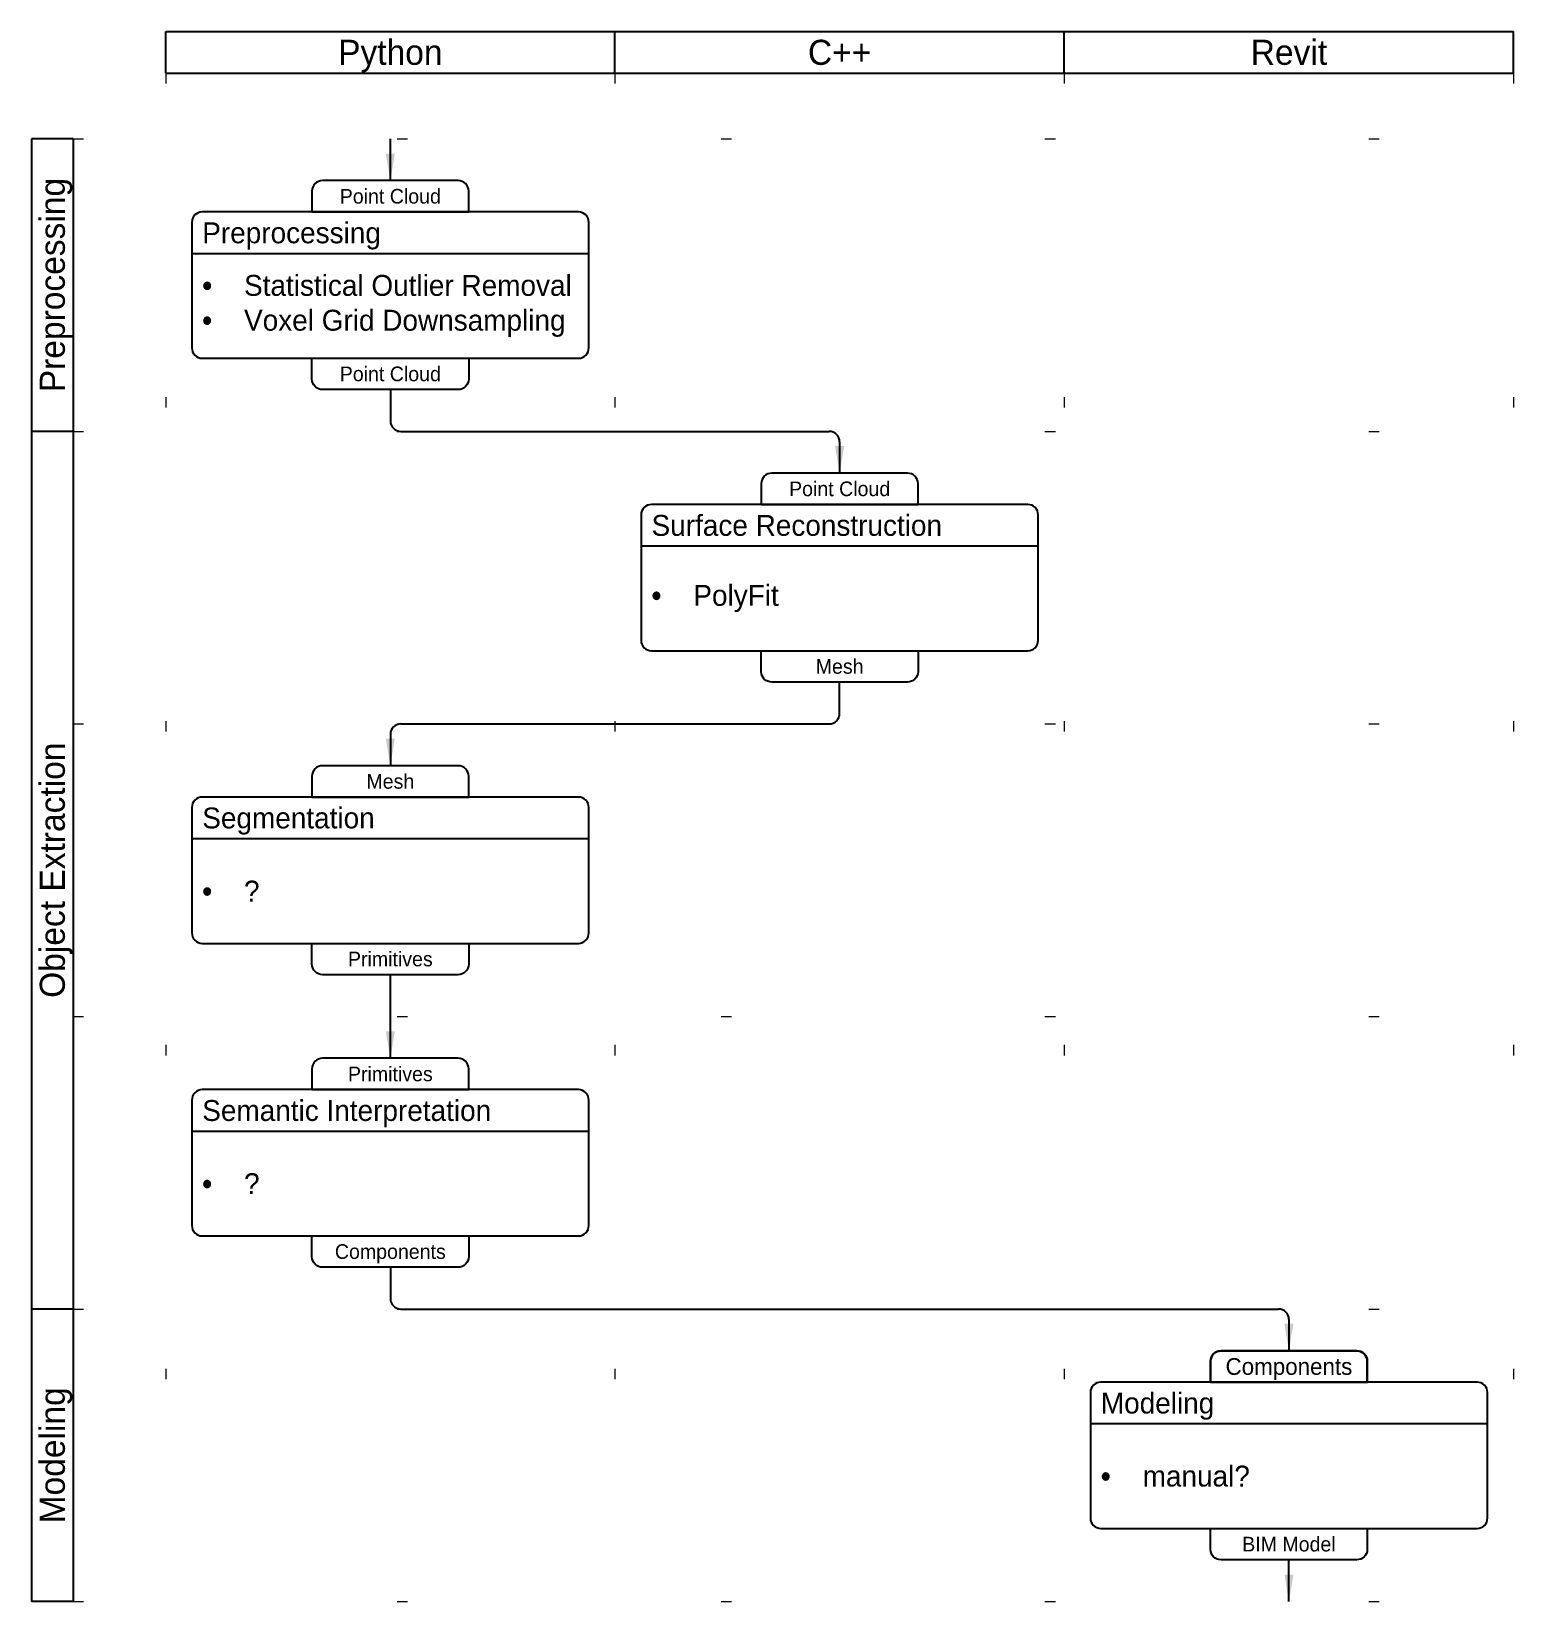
# Model space of a CAD drawing. Header units: metres. Extents: x 27 to 162, y 0 to 67.
# Drawn here: x 147.38 to 161.56, y 31.35 to 46.38 of the extents above; entities that cross this region are included whole.
import ezdxf
from ezdxf.enums import TextEntityAlignment as Align

# ---------------------------------------------------------------- set-up
doc = ezdxf.new("R2010")
doc.units = ezdxf.units.M
doc.linetypes.add('ACAD_ISO07W100', pattern=[3, 0, -3])
doc.layers.add('3_Beschriftung_Bemassung', color=7, linetype='Continuous')
doc.layers.add('Phase 1', color=7, linetype='Continuous', lineweight=50)
doc.styles.add('Text 3.0 mm', font='cmunrm.ttf', dxfattribs={"height": 3})

msp = doc.modelspace()

# ---------------------------------------------------------------- linework, layer by layer
at = {"layer": '3_Beschriftung_Bemassung', "lineweight": 30}
msp.add_lwpolyline([(158.7611, 33.7474, 0.4142136), (158.6611, 33.6474), (158.6611, 33.4474), (160.1611, 33.4474), (160.1611, 33.6474, 0.4142136), (160.0611, 33.7474)], format="xyb", close=True, dxfattribs=at)
at = {"layer": 'Phase 1', "lineweight": 25}
for points in [[(148.6611, 45.9752), (148.6611, 46.3752)], [(148.6611, 46.3752), (161.5611, 46.3752)], [(152.9611, 45.9752), (152.9611, 46.3752)], [(157.2611, 45.9752), (157.2611, 46.3752)], [(161.5611, 45.9752), (161.5611, 46.3752)], [(148.6611, 45.9752), (161.5611, 45.9752)], [(147.776, 45.3474), (147.376, 45.3474)], [(147.376, 45.3474), (147.376, 31.3474)], [(147.776, 45.3474), (147.776, 31.3474)], [(150.8111, 44.9474), (150.8111, 45.3474)], [(152.6111, 44.6474), (149.0111, 44.6474)], [(152.7111, 44.2474), (148.9111, 44.2474)], [(150.8111, 42.9474), (150.8111, 42.6474)], [(147.776, 42.5474), (147.376, 42.5474)], [(150.9111, 42.5474), (155.0111, 42.5474)], [(155.1111, 42.4474), (155.1111, 42.1474)], [(157.0111, 41.4474), (153.2111, 41.4474)], [(155.1111, 39.8474), (155.1111, 40.1474)], [(150.9111, 39.7474), (155.0111, 39.7474)], [(150.8111, 39.6474), (150.8111, 39.3474)], [(150.8111, 39.2976), (150.8111, 39.2974)], [(152.6111, 39.0474), (149.0111, 39.0474)], [(152.7111, 38.6474), (148.9111, 38.6474)], [(150.8111, 36.5474), (150.8111, 37.3474)], [(152.6111, 36.2474), (149.0111, 36.2474)], [(152.7111, 35.8474), (148.9111, 35.8474)], [(150.8111, 34.5455), (150.8111, 34.2474)], [(147.776, 34.1474), (147.376, 34.1474)], [(150.9111, 34.1474), (159.3111, 34.1474)], [(159.4111, 34.0474), (159.4111, 33.7474)], [(161.3111, 33.0474), (157.5111, 33.0474)], [(159.4111, 31.3474), (159.4111, 31.7474)], [(147.776, 31.3474), (147.376, 31.3474)]]:
    msp.add_lwpolyline(points, dxfattribs=at)
at = {"layer": 'Phase 1', "linetype": 'ACAD_ISO07W100', "lineweight": 15}
for points in [[(148.6611, 45.9752), (148.6611, 31.3474)], [(152.9611, 45.9752), (152.9611, 31.3474)], [(157.2611, 45.9752), (157.2611, 31.3474)], [(161.5611, 45.9752), (161.5611, 31.3474)], [(147.776, 45.3474), (161.5611, 45.3474)], [(147.776, 42.5474), (161.5611, 42.5474)], [(147.776, 39.7474), (161.5611, 39.7474)], [(147.776, 36.9474), (161.5611, 36.9474)], [(147.776, 34.1474), (161.5611, 34.1474)], [(147.776, 31.3474), (161.5611, 31.3474)]]:
    msp.add_lwpolyline(points, dxfattribs=at)
at = {"layer": 'Phase 1', "lineweight": 25}
for points in [[(150.1611, 44.9474, 0.4142136), (150.0611, 44.8474), (150.0611, 44.6474), (151.5611, 44.6474), (151.5611, 44.8474, 0.4142136), (151.4611, 44.9474)], [(149.0111, 43.2474), (152.6111, 43.2474, 0.4142136), (152.7111, 43.3474), (152.7111, 44.5474, 0.4142136), (152.6111, 44.6474), (149.0111, 44.6474, 0.4142136), (148.9111, 44.5474), (148.9111, 43.3474, 0.4142136)], [(150.1611, 42.9474, -0.4142136), (150.0611, 43.0474), (150.0611, 43.2474), (151.5611, 43.2474), (151.5611, 43.0474, -0.4142136), (151.4611, 42.9474)], [(154.4611, 42.1474, 0.4142136), (154.3611, 42.0474), (154.3611, 41.8474), (155.8611, 41.8474), (155.8611, 42.0474, 0.4142136), (155.7611, 42.1474)], [(153.3111, 40.4474), (156.9111, 40.4474, 0.4142136), (157.0111, 40.5474), (157.0111, 41.7474, 0.4142136), (156.9111, 41.8474), (153.3111, 41.8474, 0.4142136), (153.2111, 41.7474), (153.2111, 40.5474, 0.4142136)], [(154.4611, 40.1474, -0.4142136), (154.3611, 40.2474), (154.3611, 40.4474), (155.8611, 40.4474), (155.8611, 40.2474, -0.4142136), (155.7611, 40.1474)], [(150.1611, 39.3474, 0.4142136), (150.0611, 39.2474), (150.0611, 39.0474), (151.5611, 39.0474), (151.5611, 39.2474, 0.4142136), (151.4611, 39.3474)], [(149.0111, 37.6474), (152.6111, 37.6474, 0.4142136), (152.7111, 37.7474), (152.7111, 38.9474, 0.4142136), (152.6111, 39.0474), (149.0111, 39.0474, 0.4142136), (148.9111, 38.9474), (148.9111, 37.7474, 0.4142136)], [(150.1611, 37.3474, -0.4142136), (150.0611, 37.4474), (150.0611, 37.6474), (151.5611, 37.6474), (151.5611, 37.4474, -0.4142136), (151.4611, 37.3474)], [(150.1611, 36.5474, 0.4142136), (150.0611, 36.4474), (150.0611, 36.2474), (151.5611, 36.2474), (151.5611, 36.4474, 0.4142136), (151.4611, 36.5474)], [(149.0111, 34.8474), (152.6111, 34.8474, 0.4142136), (152.7111, 34.9474), (152.7111, 36.1474, 0.4142136), (152.6111, 36.2474), (149.0111, 36.2474, 0.4142136), (148.9111, 36.1474), (148.9111, 34.9474, 0.4142136)], [(150.1611, 34.5474, -0.4142136), (150.0611, 34.6474), (150.0611, 34.8474), (151.5611, 34.8474), (151.5611, 34.6474, -0.4142136), (151.4611, 34.5474)], [(157.6111, 32.0474), (161.2111, 32.0474, 0.4142136), (161.3111, 32.1474), (161.3111, 33.3474, 0.4142136), (161.2111, 33.4474), (157.6111, 33.4474, 0.4142136), (157.5111, 33.3474), (157.5111, 32.1474, 0.4142136)], [(158.7611, 31.7474, -0.4142136), (158.6611, 31.8474), (158.6611, 32.0474), (160.1611, 32.0474), (160.1611, 31.8474, -0.4142136), (160.0611, 31.7474)]]:
    msp.add_lwpolyline(points, format="xyb", close=True, dxfattribs=at)
for centre, start, end in [((150.9111, 42.6474), 180, 270), ((155.0111, 42.4474), 360, 90), ((155.0111, 39.8474), 270, 0), ((150.9111, 39.6474), 90, 180), ((150.9111, 34.2474), 180, 270), ((159.3111, 34.0474), 360, 90)]:
    msp.add_arc(centre, 0.1, start, end, dxfattribs=at)
at = {"layer": 'Phase 1', "lineweight": 30}
for points in [[(150.7679, 45.2066), (150.8111, 44.9474), (150.8543, 45.2066)], [(150.7679, 39.6066), (150.8111, 39.3474), (150.8543, 39.6066)], [(150.7679, 36.8066), (150.8111, 36.5474), (150.8543, 36.8066)], [(159.3679, 34.0066), (159.4111, 33.7474), (159.4543, 34.0066)], [(159.3679, 31.6066), (159.4111, 31.3474), (159.4543, 31.6066)]]:
    msp.add_solid(points, dxfattribs=at)
at = {"layer": 'Phase 1', "lineweight": 25}
msp.add_solid([(155.0679, 42.4066), (155.1111, 42.1474), (155.1543, 42.4066)], dxfattribs=at)

# ---------------------------------------------------------------- texts
at = {"layer": '3_Beschriftung_Bemassung', "lineweight": 30, "style": 'Text 3.0 mm'}
for s, height, p in [('Python', 0.24, (150.8111, 46.1752)), ('C++', 0.24, (155.1111, 46.1752)), ('Revit', 0.24, (159.4111, 46.1752)), ('Point Cloud', 0.14, (150.8111, 44.7974)), ('Point Cloud', 0.14, (150.8111, 43.0974)), ('Mesh', 0.14, (150.8111, 39.1974)), ('Primitives', 0.14, (150.8111, 37.4974)), ('Primitives', 0.14, (150.8111, 36.3974)), ('Components', 0.14, (150.8111, 34.6974)), ('Components', 0.16, (159.4111, 33.5974)), ('BIM Model', 0.14, (159.4111, 31.8974))]:
    msp.add_text(s, height=height, dxfattribs=at).set_placement(p, align=Align.MIDDLE_CENTER)
for s, p in [('Preprocessing', (147.576, 43.9474)), ('Object Extraction', (147.576, 38.3474)), ('Modeling', (147.576, 32.7474))]:
    msp.add_text(s, height=0.24, rotation=90, dxfattribs=at).set_placement(p, align=Align.MIDDLE_CENTER)
for s, p in [('Preprocessing', (149.0111, 44.4474)), ('Segmentation', (149.0111, 38.8474)), ('Semantic Interpretation', (149.0111, 36.0474)), ('Modeling', (157.6111, 33.2474))]:
    msp.add_text(s, height=0.2, dxfattribs=at).set_placement(p, align=Align.MIDDLE_LEFT)
at = {"layer": '3_Beschriftung_Bemassung', "lineweight": 30, "char_height": 0.2, "width": 3.7, "attachment_point": 4, "style": 'Text 3.0 mm'}
for s, insert in [('\\pxi-1,l1,t2,3;{\\fSymbol|b1|i0|c2|p18;·^I}Statistical Outlier Removal\\P{\\fSymbol|b1|i0|c2|p18;·^I}Voxel Grid Downsampling', (149.0111, 43.7474)), ('\\pxi-1,l1,t2,3;{\\fSymbol|b1|i0|c2|p18;·^I}?', (149.0111, 38.1474)), ('\\pxi-1,l1,t2,3;{\\fSymbol|b1|i0|c2|p18;·^I}?', (149.0111, 35.3474)), ('\\pxi-1,l1,t2,3;{\\fSymbol|b1|i0|c2|p18;·^I}manual?', (157.6111, 32.5474))]:
    msp.add_mtext(s, dxfattribs=dict(at, insert=insert))
at = {"layer": 'Phase 1', "lineweight": 25, "style": 'Text 3.0 mm'}
for s, p in [('Point Cloud', (155.1111, 41.9974)), ('Mesh', (155.1111, 40.2974))]:
    msp.add_text(s, height=0.14, dxfattribs=at).set_placement(p, align=Align.MIDDLE_CENTER)
msp.add_text('Surface Reconstruction', height=0.2, dxfattribs=at).set_placement((153.3111, 41.6474), align=Align.MIDDLE_LEFT)
at = {"layer": 'Phase 1', "lineweight": 25, "insert": (153.3111, 40.9474), "char_height": 0.2, "width": 3.7, "attachment_point": 4, "style": 'Text 3.0 mm'}
msp.add_mtext('\\pxi-1,l1,t2,3;{\\fSymbol|b1|i0|c2|p18;·^I}PolyFit', dxfattribs=at)

doc.saveas('drawing.dxf')
